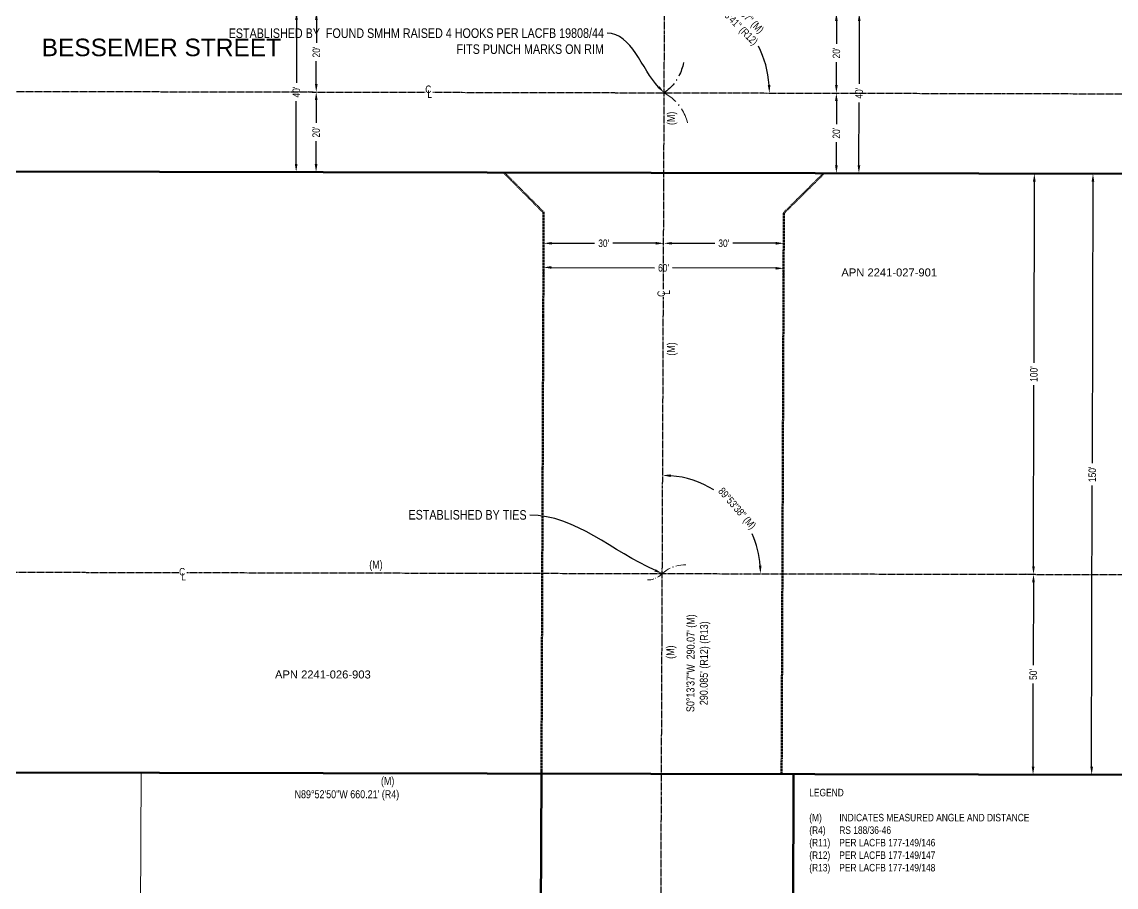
# Model space of a CAD drawing. Header units: feet. Extents: x 6396409 to 6445695, y 1882632 to 1891679.
# Drawn here: x 6425134.2 to 6425407.6, y 1888336.3 to 1888552.4 of the extents above; entities that cross this region are included whole.
import ezdxf
from ezdxf import colors
from ezdxf.entities.mleader import LeaderData, LeaderLine
from ezdxf.math import Vec2, Vec3

# ---------------------------------------------------------------- set-up
doc = ezdxf.new("R2010")
doc.units = ezdxf.units.FT
doc.header["$MEASUREMENT"] = 0
doc.linetypes.add('CENTER2', pattern=[1.125, 0.75, -0.125, 0.125, -0.125])
doc.linetypes.add('DASHED2', pattern=[0.375, 0.25, -0.125])
for name, color, linetype, lineweight in [('R-ANNO-LABL', 2, 'Continuous', 30), ('R-PROP-PRCL', 4, 'Continuous', 18), ('R-Row-Authority', 30, 'Continuous', 140), ('R-Row-Ease', 5, 'DASHED2', 50), ('R-Row-Ldr', 3, 'Continuous', 5), ('R-Row-Misc-Txto', 171, 'Continuous', 5), ('R-Row-Scl', 1, 'CENTER2', 25), ('R-Row-Sname', 8, 'Continuous', 0), ('R-Row-Srow', 6, 'Continuous', 50), ('VF-TOPO-TEXT-', 1, 'Continuous', 25)]:
    doc.layers.add(name, color=color, linetype=linetype, lineweight=lineweight)
doc.styles.add('G1_1 8_0', font='arial.ttf')
doc.styles.add('G4_7 32', font='arial.ttf', dxfattribs={"height": 0.219})
doc.styles.add('NCS1', font='arial.ttf', dxfattribs={"width": 0.8, "height": 0.09375})
doc.styles.add('NCS1-Anno', font='arial.ttf', dxfattribs={"width": 0.8, "height": 0.09375})
doc.dimstyles.new('Annotative (NCS1)', dxfattribs={"dimscale": 100, "dimtxt": 0.09375, "dimasz": 0.1, "dimexe": 0.1, "dimexo": 0.04, "dimgap": 0.05, "dimtad": 0, "dimdec": 0, "dimzin": 0, "dimdsep": 46, "dimtxsty": 'NCS1-Anno', "dimcen": 0.05, "dimaunit": 1, "dimadec": 3, "dimazin": 0, "dimtfac": 1, "dimtdec": 0, "dimtofl": 0, "dimtmove": 0, "dimatfit": 3, "dimfxl": 0.1, "dimtolj": 1, "dimtzin": 0, "dimarcsym": 0})

# ---------------------------------------------------------------- blocks, each defined once
blk = doc.blocks.new('*D8')
at = {"layer": 'Defpoints', "color": 0}
for p in [(6425254.6, 1888514.75), (6425022.86, 1888365.17), (6425254.28, 1888364.68)]:
    blk.add_point(p, dxfattribs=at)
at = {"layer": 'R-Row-Ldr', "color": 0, "lineweight": -2}
for p, q in [((6425023.15, 1888505.24), (6425023.04, 1888453.16)), ((6425022.88, 1888375.17), (6425022.99, 1888425.31))]:
    blk.add_line(p, q, dxfattribs=at)
at = {"layer": 'R-Row-Ldr', "color": 0}
for points in [[(6425021.49, 1888505.24), (6425024.82, 1888505.23), (6425023.18, 1888515.24)], [(6425021.21, 1888375.18), (6425024.55, 1888375.17), (6425022.86, 1888365.17)]]:
    blk.add_solid(points, dxfattribs=at)
at = {"layer": 'R-Row-Ldr', "color": 0, "insert": (6425023.02, 1888439.24), "char_height": 9.375, "attachment_point": 5, "rotation": 89.8792, "style": 'NCS1-Anno'}
blk.add_mtext("\\A1;150'", dxfattribs=at)
blk = doc.blocks.new('_CrowsFoot-Start')
blk.add_circle((3.28, 2.59), 0.0638)
for centre, radius, start, end in [((8.35, -7.76), 11.54, 94.2373, 111.1072), ((8.43, -7.26), 11.12, 122.8036, 139.2683)]:
    blk.add_arc(centre, radius, start, end)
blk = doc.blocks.new('*D199')
at = {"layer": 'Defpoints', "color": 0, "transparency": 16777216}
for p in [(6425263.99, 1888364.75), (6425293.99, 1888364.63), (6425293.99, 1888331.83)]:
    blk.add_point(p, dxfattribs=at)
at = {"layer": 'R-Row-Ldr', "color": 0, "lineweight": -2, "transparency": 16777216}
for p, q in [((6425265.99, 1888331.83), (6425276.71, 1888331.83)), ((6425291.99, 1888331.83), (6425281.26, 1888331.83))]:
    blk.add_line(p, q, dxfattribs=at)
at = {"layer": 'R-Row-Ldr', "color": 0, "transparency": 16777216}
for points in [[(6425265.99, 1888332.17), (6425265.99, 1888331.5), (6425263.99, 1888331.83)], [(6425291.99, 1888332.17), (6425291.99, 1888331.5), (6425293.99, 1888331.83)]]:
    blk.add_solid(points, dxfattribs=at)
at = {"layer": 'R-Row-Ldr', "color": 0, "transparency": 16777216, "insert": (6425278.99, 1888331.83), "char_height": 1.875, "attachment_point": 5, "style": 'NCS1-Anno'}
blk.add_mtext("\\A1;30'", dxfattribs=at)
blk = doc.blocks.new('Centerline')
at = {"insert": (-0.032, 0.064), "char_height": 0.0938, "attachment_point": 1, "style": 'NCS1-Anno', "bg_fill": 3, "box_fill_scale": 1, "bg_fill_color": 256, "bg_fill_transparency": 0}
blk.add_mtext_dynamic_manual_height_columns('C', width=0.09375, gutter_width=0.469, heights=[0.132], dxfattribs=at)
at = {"insert": (-0.005, 0.002), "char_height": 0.0938, "attachment_point": 1, "style": 'NCS1-Anno'}
blk.add_mtext_dynamic_manual_height_columns('L', width=0.09375, gutter_width=0.469, heights=[0], dxfattribs=at)
blk = doc.blocks.new('*D208')
at = {"layer": 'Defpoints', "color": 0, "transparency": 16777216}
for p in [(6424635.45, 1888801.7), (6424634.43, 1888536.11), (6425955.06, 1888533.21), (6424641.53, 1888523.72), (6424633.32, 1888245.93)]:
    blk.add_point(p, dxfattribs=at)
at = {"layer": 'R-ANNO-LABL', "color": 0, "lineweight": -2, "transparency": 16777216}
for start, end in [(347.8604, 351.8424), (277.8124, 282.2699)]:
    blk.add_arc((6424634.43, 1888536.11), 14.28, start, end, dxfattribs=at)
at = {"layer": 'R-ANNO-LABL', "color": 0, "transparency": 16777216}
for points in [[(6424648.24, 1888534.11), (6424648.9, 1888534.06), (6424648.71, 1888536.08)], [(6424636.4, 1888521.63), (6424636.35, 1888522.3), (6424634.38, 1888521.83)]]:
    blk.add_solid(points, dxfattribs=at)
at = {"layer": 'R-ANNO-LABL', "color": 0, "transparency": 16777216, "insert": (6424644.54, 1888526.03), "char_height": 1.875, "width": 20.8736, "attachment_point": 5, "rotation": 45.0651, "style": 'NCS1-Anno'}
blk.add_mtext('\\A1;90°5\'36" (M)\\P90%%D01\'43" (R8)', dxfattribs=at)
blk = doc.blocks.new('*D209')
at = {"layer": 'Defpoints', "color": 0, "transparency": 16777216}
for p in [(6425297.13, 1889159.21), (6425306.52, 1888435.8), (6424633.97, 1888415.99), (6425954.58, 1888413.21), (6425293.51, 1888244.59)]:
    blk.add_point(p, dxfattribs=at)
at = {"layer": 'R-ANNO-LABL', "color": 0, "lineweight": -2, "transparency": 16777216}
for start, end in [(58.2991, 85.1006), (4.5517, 23.8282)]:
    blk.add_arc((6425294.18, 1888414.6), 24.53, start, end, dxfattribs=at)
at = {"layer": 'R-ANNO-LABL', "color": 0, "transparency": 16777216}
for points in [[(6425296.26, 1888438.71), (6425296.29, 1888439.37), (6425294.28, 1888439.13)], [(6425318.97, 1888416.56), (6425318.3, 1888416.53), (6425318.71, 1888414.55)]]:
    blk.add_solid(points, dxfattribs=at)
at = {"layer": 'R-ANNO-LABL', "color": 0, "transparency": 16777216, "insert": (6425312.68, 1888430.71), "char_height": 1.875, "width": 19.2381, "attachment_point": 5, "rotation": 311.0636, "style": 'NCS1-Anno'}
blk.add_mtext('\\A1;89°53\'38" (M)', dxfattribs=at)
blk = doc.blocks.new('*D210')
at = {"layer": 'Defpoints', "color": 0, "transparency": 16777216}
for p in [(6424635.45, 1888801.7), (6424650.13, 1888425.26), (6424633.97, 1888415.99), (6425954.58, 1888413.21), (6424633.32, 1888245.93)]:
    blk.add_point(p, dxfattribs=at)
at = {"layer": 'R-ANNO-LABL', "color": 0, "lineweight": -2, "transparency": 16777216}
for start, end in [(65.8673, 83.6251), (6.0348, 23.7926)]:
    blk.add_arc((6424633.97, 1888415.99), 18.62, start, end, dxfattribs=at)
at = {"layer": 'R-ANNO-LABL', "color": 0, "transparency": 16777216}
for points in [[(6424636.02, 1888434.17), (6424636.06, 1888434.83), (6424634.04, 1888434.62)], [(6424652.83, 1888417.97), (6424652.16, 1888417.93), (6424652.6, 1888415.95)]]:
    blk.add_solid(points, dxfattribs=at)
at = {"layer": 'R-ANNO-LABL', "color": 0, "transparency": 16777216, "insert": (6424647.18, 1888429.12), "char_height": 1.875, "width": 14.1767, "attachment_point": 5, "rotation": 314.8299, "style": 'NCS1-Anno'}
blk.add_mtext('\\A1;89°54\'5" (M)', dxfattribs=at)
blk = doc.blocks.new('*D211')
at = {"layer": 'Defpoints', "color": 0, "transparency": 16777216}
for p in [(6425297.13, 1889159.21), (6425307.88, 1888557.38), (6424634.43, 1888536.11), (6425955.06, 1888533.21), (6425293.51, 1888244.59)]:
    blk.add_point(p, dxfattribs=at)
at = {"layer": 'R-ANNO-LABL', "color": 0, "lineweight": -2, "transparency": 16777216}
for start, end in [(63.2725, 85.4124), (4.2348, 26.3747)]:
    blk.add_arc((6425294.66, 1888534.66), 26.28, start, end, dxfattribs=at)
at = {"layer": 'R-ANNO-LABL', "color": 0, "transparency": 16777216}
for points in [[(6425296.75, 1888560.53), (6425296.77, 1888561.19), (6425294.76, 1888560.95)], [(6425321.2, 1888536.61), (6425320.54, 1888536.59), (6425320.94, 1888534.6)]]:
    blk.add_solid(points, dxfattribs=at)
at = {"layer": 'R-ANNO-LABL', "color": 0, "transparency": 16777216, "insert": (6425313.3, 1888553.19), "char_height": 1.875, "width": 21.3299, "attachment_point": 5, "rotation": 314.8236, "style": 'NCS1-Anno'}
blk.add_mtext('\\A1;89°53\'57" (M)\\P89%%D53\'41" (R12)', dxfattribs=at)
blk = doc.blocks.new('_CrowsFoot-End')
at = {"extrusion": (0, 0, -1)}
blk.add_circle((3.28, 2.59), 0.0638, dxfattribs=at)
for centre, radius, start, end in [((8.35, -7.76), 11.54, 94.2373, 111.1072), ((8.43, -7.26), 11.12, 122.8036, 139.2683)]:
    blk.add_arc(centre, radius, start, end, dxfattribs=at)
blk = doc.blocks.new('*D212')
at = {"layer": 'Defpoints', "color": 0, "transparency": 16777216}
for p in [(6425954.99, 1888533.21), (6425986.36, 1887990.46), (6424632.22, 1887976.17), (6425952.84, 1887971.16), (6427273.27, 1887966.38)]:
    blk.add_point(p, dxfattribs=at)
at = {"layer": 'R-ANNO-LABL', "color": 0, "lineweight": -2, "transparency": 16777216}
for start, end in [(57.2221, 86.8133), (2.7552, 32.3463)]:
    blk.add_arc((6425952.84, 1887971.28), 38.62, start, end, dxfattribs=at)
at = {"layer": 'R-ANNO-LABL', "color": 0, "transparency": 16777216}
for points in [[(6425954.98, 1888009.5), (6425955, 1888010.17), (6425952.99, 1888009.89)], [(6425991.75, 1887973.14), (6425991.08, 1887973.12), (6425991.46, 1887971.13)]]:
    blk.add_solid(points, dxfattribs=at)
at = {"layer": 'R-ANNO-LABL', "color": 0, "transparency": 16777216, "insert": (6425980.25, 1887998.48), "char_height": 1.875, "width": 22.1496, "attachment_point": 5, "rotation": 314.7842, "style": 'NCS1-Anno'}
blk.add_mtext('\\A1;89°59\'35" (M) \\P89%%D58\'58" (R17)', dxfattribs=at)
blk = doc.blocks.new('*D213')
at = {"layer": 'Defpoints', "color": 0, "transparency": 16777216}
for p in [(6425954.99, 1888533.21), (6424633.32, 1888245.96), (6428594.95, 1888237.72), (6425921.82, 1888224.82), (6425952.84, 1887971.28)]:
    blk.add_point(p, dxfattribs=at)
at = {"layer": 'R-ANNO-LABL', "color": 0, "lineweight": -2, "transparency": 16777216}
for start, end in [(182.9814, 211.8258), (237.8359, 266.6802)]:
    blk.add_arc((6425953.88, 1888243.22), 36.96, start, end, dxfattribs=at)
at = {"layer": 'R-ANNO-LABL', "color": 0, "transparency": 16777216}
for points in [[(6425916.64, 1888241.29), (6425917.3, 1888241.3), (6425916.92, 1888243.29)], [(6425951.75, 1888206.65), (6425951.73, 1888205.98), (6425953.74, 1888206.26)]]:
    blk.add_solid(points, dxfattribs=at)
at = {"layer": 'R-ANNO-LABL', "color": 0, "transparency": 16777216, "insert": (6425927.67, 1888217.16), "char_height": 1.875, "width": 27.8597, "attachment_point": 5, "rotation": 314.8308, "style": 'NCS1-Anno'}
blk.add_mtext('\\A1;89°54\'0" (M) \\P89%%D53\'50" (R16)', dxfattribs=at)
blk = doc.blocks.new('*D214')
at = {"layer": 'Defpoints', "color": 0, "transparency": 16777216}
for p in [(6423314.93, 1888806.85), (6427276.4, 1888791.6), (6425982.17, 1888781.44), (6425955.88, 1888766.39), (6425952.84, 1887971.16)]:
    blk.add_point(p, dxfattribs=at)
at = {"layer": 'R-ANNO-LABL', "color": 0, "lineweight": -2, "transparency": 16777216}
for start, end in [(330.7183, 355.9952), (273.565, 298.842)]:
    blk.add_arc((6425956, 1888796.68), 30.29, start, end, dxfattribs=at)
at = {"layer": 'R-ANNO-LABL', "color": 0, "transparency": 16777216}
for points in [[(6425985.88, 1888794.58), (6425986.54, 1888794.55), (6425986.28, 1888796.56)], [(6425957.89, 1888766.12), (6425957.87, 1888766.79), (6425955.88, 1888766.39)]]:
    blk.add_solid(points, dxfattribs=at)
at = {"layer": 'R-ANNO-LABL', "color": 0, "transparency": 16777216, "insert": (6425977.33, 1888775.18), "char_height": 1.875, "width": 19.1656, "attachment_point": 5, "rotation": 44.7801, "style": 'NCS1-Anno'}
blk.add_mtext('\\A1;89°59\'55" (M)\\P90%%D00\'10" (R14)', dxfattribs=at)
blk = doc.blocks.new('*D216')
at = {"layer": 'Defpoints', "color": 0, "transparency": 16777216}
for p in [(6427276.4, 1888791.6), (6427265.72, 1888255.39), (6424633.32, 1888245.96), (6427256.27, 1888240.51), (6427274.27, 1888240.39)]:
    blk.add_point(p, dxfattribs=at)
at = {"layer": 'R-ANNO-LABL', "color": 0, "lineweight": -2, "transparency": 16777216}
blk.add_line((6427257.07, 1888240.51), (6427259.07, 1888240.5), dxfattribs=at)
for start, end in [(96.446, 105.9058), (163.7534, 173.2132)]:
    blk.add_arc((6427274.27, 1888240.47), 17.2, start, end, dxfattribs=at)
at = {"layer": 'R-ANNO-LABL', "color": 0, "transparency": 16777216}
for points in [[(6427272.32, 1888257.89), (6427272.36, 1888257.22), (6427274.34, 1888257.67)], [(6427257.53, 1888242.48), (6427256.86, 1888242.52), (6427257.07, 1888240.51)]]:
    blk.add_solid(points, dxfattribs=at)
at = {"layer": 'R-ANNO-LABL', "color": 0, "transparency": 16777216, "insert": (6427262.15, 1888252.67), "char_height": 1.875, "width": 14.6003, "attachment_point": 5, "rotation": 44.8296, "style": 'NCS1-Anno'}
blk.add_mtext('\\A1;90°6\'9" (M)\\P90%%D06\'19" (R21)', dxfattribs=at)
blk = doc.blocks.new('*D217')
at = {"layer": 'Defpoints', "color": 0, "transparency": 16777216}
for p in [(6425294.54, 1888504.73), (6425324.54, 1888504.62), (6425294.54, 1888497.07)]:
    blk.add_point(p, dxfattribs=at)
at = {"layer": 'R-Row-Ldr', "color": 0, "lineweight": -2, "transparency": 16777216}
for p, q in [((6425296.54, 1888497.07), (6425307.27, 1888497.07)), ((6425322.54, 1888497.07), (6425311.81, 1888497.07))]:
    blk.add_line(p, q, dxfattribs=at)
at = {"layer": 'R-Row-Ldr', "color": 0, "transparency": 16777216}
for points in [[(6425296.54, 1888497.4), (6425296.54, 1888496.74), (6425294.54, 1888497.07)], [(6425322.54, 1888497.4), (6425322.54, 1888496.74), (6425324.54, 1888497.07)]]:
    blk.add_solid(points, dxfattribs=at)
at = {"layer": 'R-Row-Ldr', "color": 0, "transparency": 16777216, "insert": (6425309.54, 1888497.07), "char_height": 1.875, "attachment_point": 5, "style": 'NCS1-Anno'}
blk.add_mtext("\\A1;30'", dxfattribs=at)
blk = doc.blocks.new('*D221')
at = {"layer": 'Defpoints', "color": 0, "transparency": 16777216}
for p in [(6425264.54, 1888504.75), (6425294.54, 1888504.63), (6425294.54, 1888497.07)]:
    blk.add_point(p, dxfattribs=at)
at = {"layer": 'R-Row-Ldr', "color": 0, "lineweight": -2, "transparency": 16777216}
for p, q in [((6425266.54, 1888497.07), (6425277.27, 1888497.07)), ((6425292.54, 1888497.07), (6425281.81, 1888497.07))]:
    blk.add_line(p, q, dxfattribs=at)
at = {"layer": 'R-Row-Ldr', "color": 0, "transparency": 16777216}
for points in [[(6425266.54, 1888497.4), (6425266.54, 1888496.74), (6425264.54, 1888497.07)], [(6425292.54, 1888497.4), (6425292.54, 1888496.74), (6425294.54, 1888497.07)]]:
    blk.add_solid(points, dxfattribs=at)
at = {"layer": 'R-Row-Ldr', "color": 0, "transparency": 16777216, "insert": (6425279.54, 1888497.07), "char_height": 1.875, "attachment_point": 5, "style": 'NCS1-Anno'}
blk.add_mtext("\\A1;30'", dxfattribs=at)
blk = doc.blocks.new('*D223')
at = {"layer": 'Defpoints', "color": 0, "transparency": 16777216}
for p in [(6425324.74, 1888554.6), (6425324.69, 1888534.6), (6425337.68, 1888534.6)]:
    blk.add_point(p, dxfattribs=at)
at = {"layer": 'R-Row-Ldr', "color": 0, "lineweight": -2, "transparency": 16777216}
for p, q in [((6425337.68, 1888552.6), (6425337.68, 1888546.88)), ((6425337.68, 1888536.6), (6425337.68, 1888542.31))]:
    blk.add_line(p, q, dxfattribs=at)
at = {"layer": 'R-Row-Ldr', "color": 0, "transparency": 16777216}
for points in [[(6425337.35, 1888552.6), (6425338.01, 1888552.6), (6425337.68, 1888554.6)], [(6425337.35, 1888536.6), (6425338.01, 1888536.6), (6425337.68, 1888534.6)]]:
    blk.add_solid(points, dxfattribs=at)
at = {"layer": 'R-Row-Ldr', "color": 0, "transparency": 16777216, "insert": (6425337.68, 1888544.6), "char_height": 1.875, "attachment_point": 5, "rotation": 90, "style": 'NCS1-Anno'}
blk.add_mtext("\\A1;20'", dxfattribs=at)
blk = doc.blocks.new('*D224')
at = {"layer": 'Defpoints', "color": 0, "transparency": 16777216}
for p in [(6425334.6, 1888534.57), (6425337.67, 1888534.57), (6425334.56, 1888514.57)]:
    blk.add_point(p, dxfattribs=at)
at = {"layer": 'R-Row-Ldr', "color": 0, "lineweight": -2, "transparency": 16777216}
for p, q in [((6425337.67, 1888532.57), (6425337.67, 1888526.86)), ((6425337.67, 1888516.57), (6425337.67, 1888522.29))]:
    blk.add_line(p, q, dxfattribs=at)
at = {"layer": 'R-Row-Ldr', "color": 0, "transparency": 16777216}
for points in [[(6425337.34, 1888532.57), (6425338.01, 1888532.57), (6425337.67, 1888534.57)], [(6425337.34, 1888516.57), (6425338.01, 1888516.57), (6425337.67, 1888514.57)]]:
    blk.add_solid(points, dxfattribs=at)
at = {"layer": 'R-Row-Ldr', "color": 0, "transparency": 16777216, "insert": (6425337.67, 1888524.57), "char_height": 1.875, "attachment_point": 5, "rotation": 90, "style": 'NCS1-Anno'}
blk.add_mtext("\\A1;20'", dxfattribs=at)
blk = doc.blocks.new('*D236')
at = {"layer": 'Defpoints', "color": 0, "transparency": 16777216}
for p in [(6425207.5, 1888534.85), (6425207.72, 1888534.85), (6425207.45, 1888514.85)]:
    blk.add_point(p, dxfattribs=at)
at = {"layer": 'R-Row-Ldr', "color": 0, "lineweight": -2, "transparency": 16777216}
for p, q in [((6425208.3, 1888534.85), (6425209.72, 1888534.85)), ((6425207.72, 1888532.85), (6425207.7, 1888527.14)), ((6425207.68, 1888516.85), (6425207.69, 1888522.57)), ((6425208.25, 1888514.85), (6425209.68, 1888514.85))]:
    blk.add_line(p, q, dxfattribs=at)
at = {"layer": 'R-Row-Ldr', "color": 0, "transparency": 16777216}
for points in [[(6425207.38, 1888532.85), (6425208.05, 1888532.85), (6425207.72, 1888534.85)], [(6425207.35, 1888516.85), (6425208.02, 1888516.85), (6425207.68, 1888514.85)]]:
    blk.add_solid(points, dxfattribs=at)
at = {"layer": 'R-Row-Ldr', "color": 0, "transparency": 16777216, "insert": (6425207.7, 1888524.85), "char_height": 1.875, "attachment_point": 5, "rotation": 89.8741, "style": 'NCS1-Anno'}
blk.add_mtext("\\A1;20'", dxfattribs=at)
blk = doc.blocks.new('*D237')
at = {"layer": 'Defpoints', "color": 0, "transparency": 16777216}
for p in [(6425207.77, 1888554.85), (6425207.77, 1888554.85), (6425207.72, 1888534.85)]:
    blk.add_point(p, dxfattribs=at)
at = {"layer": 'R-Row-Ldr', "color": 0, "lineweight": -2, "transparency": 16777216}
for p, q in [((6425206.97, 1888554.85), (6425205.77, 1888554.86)), ((6425207.76, 1888552.85), (6425207.75, 1888547.14)), ((6425207.73, 1888536.85), (6425207.74, 1888542.57)), ((6425206.92, 1888534.85), (6425205.72, 1888534.86))]:
    blk.add_line(p, q, dxfattribs=at)
at = {"layer": 'R-Row-Ldr', "color": 0, "transparency": 16777216}
for points in [[(6425207.43, 1888552.85), (6425208.09, 1888552.85), (6425207.77, 1888554.85)], [(6425207.39, 1888536.85), (6425208.06, 1888536.85), (6425207.72, 1888534.85)]]:
    blk.add_solid(points, dxfattribs=at)
at = {"layer": 'R-Row-Ldr', "color": 0, "transparency": 16777216, "insert": (6425207.74, 1888544.85), "char_height": 1.875, "attachment_point": 5, "rotation": 89.8741, "style": 'NCS1-Anno'}
blk.add_mtext("\\A1;20'", dxfattribs=at)
blk = doc.blocks.new('*D268')
at = {"layer": 'Defpoints', "color": 0, "transparency": 16777216}
for p in [(6425202.79, 1888554.86), (6425203, 1888554.86), (6425202.91, 1888514.86)]:
    blk.add_point(p, dxfattribs=at)
at = {"layer": 'R-Row-Ldr', "color": 0, "lineweight": -2, "transparency": 16777216}
for p, q in [((6425202.2, 1888554.86), (6425200.79, 1888554.87)), ((6425202.78, 1888552.86), (6425202.75, 1888537.17)), ((6425202.7, 1888516.86), (6425202.74, 1888532.56)), ((6425202.11, 1888514.86), (6425200.7, 1888514.87))]:
    blk.add_line(p, q, dxfattribs=at)
at = {"layer": 'R-Row-Ldr', "color": 0, "transparency": 16777216}
for points in [[(6425202.45, 1888552.86), (6425203.12, 1888552.86), (6425202.79, 1888554.86)], [(6425202.37, 1888516.86), (6425203.04, 1888516.86), (6425202.7, 1888514.86)]]:
    blk.add_solid(points, dxfattribs=at)
at = {"layer": 'R-Row-Ldr', "color": 0, "transparency": 16777216, "insert": (6425202.74, 1888534.86), "char_height": 1.875, "attachment_point": 5, "rotation": 89.8741, "style": 'NCS1-Anno'}
blk.add_mtext("\\A1;40'", dxfattribs=at)
blk = doc.blocks.new('*D269')
at = {"layer": 'Defpoints', "color": 0, "transparency": 16777216}
for p in [(6425343.28, 1888554.55), (6425343.39, 1888554.55), (6425343.19, 1888514.55)]:
    blk.add_point(p, dxfattribs=at)
at = {"layer": 'R-Row-Ldr', "color": 0, "lineweight": -2, "transparency": 16777216}
for p, q in [((6425344.08, 1888554.55), (6425345.39, 1888554.55)), ((6425343.39, 1888552.55), (6425343.35, 1888536.86)), ((6425343.31, 1888516.55), (6425343.34, 1888532.25)), ((6425343.99, 1888514.55), (6425345.3, 1888514.55))]:
    blk.add_line(p, q, dxfattribs=at)
at = {"layer": 'R-Row-Ldr', "color": 0, "transparency": 16777216}
for points in [[(6425343.05, 1888552.56), (6425343.72, 1888552.55), (6425343.39, 1888554.55)], [(6425342.97, 1888516.56), (6425343.64, 1888516.55), (6425343.3, 1888514.55)]]:
    blk.add_solid(points, dxfattribs=at)
at = {"layer": 'R-Row-Ldr', "color": 0, "transparency": 16777216, "insert": (6425343.35, 1888534.55), "char_height": 1.875, "attachment_point": 5, "rotation": 89.8741, "style": 'NCS1-Anno'}
blk.add_mtext("\\A1;40'", dxfattribs=at)
blk = doc.blocks.new('*D270')
at = {"layer": 'Defpoints', "color": 0, "transparency": 16777216}
for p in [(6425264.49, 1888491.21), (6425324.49, 1888490.97), (6425324.49, 1888490.82)]:
    blk.add_point(p, dxfattribs=at)
at = {"layer": 'R-Row-Ldr', "color": 0, "lineweight": -2, "transparency": 16777216}
for p, q in [((6425264.48, 1888490.41), (6425264.48, 1888489.05)), ((6425266.49, 1888491.04), (6425292.21, 1888490.94)), ((6425322.49, 1888490.82), (6425296.76, 1888490.93)), ((6425324.48, 1888490.17), (6425324.48, 1888488.82))]:
    blk.add_line(p, q, dxfattribs=at)
at = {"layer": 'R-Row-Ldr', "color": 0, "transparency": 16777216}
for points in [[(6425266.49, 1888491.38), (6425266.48, 1888490.71), (6425264.49, 1888491.05)], [(6425322.49, 1888491.16), (6425322.48, 1888490.49), (6425324.49, 1888490.82)]]:
    blk.add_solid(points, dxfattribs=at)
at = {"layer": 'R-Row-Ldr', "color": 0, "transparency": 16777216, "insert": (6425294.49, 1888490.93), "char_height": 1.875, "attachment_point": 5, "rotation": 359.7731, "style": 'NCS1-Anno'}
blk.add_mtext("\\A1;60'", dxfattribs=at)
blk = doc.blocks.new('*D272')
at = {"layer": 'Defpoints', "color": 0, "transparency": 16777216}
for p in [(6425388.44, 1888514.46), (6425386.92, 1888414.4), (6425388.23, 1888414.4)]:
    blk.add_point(p, dxfattribs=at)
at = {"layer": 'R-Row-Ldr', "color": 0, "lineweight": -2, "transparency": 16777216}
for p, q in [((6425387.64, 1888514.46), (6425385.13, 1888514.46)), ((6425387.12, 1888512.46), (6425387.03, 1888467.22)), ((6425386.92, 1888416.4), (6425387.02, 1888461.65)), ((6425387.43, 1888414.4), (6425384.92, 1888414.41))]:
    blk.add_line(p, q, dxfattribs=at)
at = {"layer": 'R-Row-Ldr', "color": 0, "transparency": 16777216}
for points in [[(6425386.79, 1888512.46), (6425387.46, 1888512.46), (6425387.13, 1888514.46)], [(6425386.59, 1888416.41), (6425387.26, 1888416.4), (6425386.92, 1888414.4)]]:
    blk.add_solid(points, dxfattribs=at)
at = {"layer": 'R-Row-Ldr', "color": 0, "transparency": 16777216, "insert": (6425387.02, 1888464.43), "char_height": 1.875, "attachment_point": 5, "rotation": 89.8792, "style": 'NCS1-Anno'}
blk.add_mtext("\\A1;100'", dxfattribs=at)
blk = doc.blocks.new('*D273')
at = {"layer": 'Defpoints', "color": 0, "transparency": 16777216}
for p in [(6425386.92, 1888414.4), (6425386.81, 1888364.4), (6425386.81, 1888364.4)]:
    blk.add_point(p, dxfattribs=at)
at = {"layer": 'R-Row-Ldr', "color": 0, "lineweight": -2, "transparency": 16777216}
for p, q in [((6425387.72, 1888414.4), (6425388.92, 1888414.4)), ((6425386.91, 1888412.4), (6425386.87, 1888391.68)), ((6425386.82, 1888366.4), (6425386.86, 1888387.13)), ((6425387.61, 1888364.4), (6425388.81, 1888364.4))]:
    blk.add_line(p, q, dxfattribs=at)
at = {"layer": 'R-Row-Ldr', "color": 0, "transparency": 16777216}
for points in [[(6425386.58, 1888412.41), (6425387.25, 1888412.4), (6425386.92, 1888414.4)], [(6425386.48, 1888366.41), (6425387.15, 1888366.4), (6425386.81, 1888364.4)]]:
    blk.add_solid(points, dxfattribs=at)
at = {"layer": 'R-Row-Ldr', "color": 0, "transparency": 16777216, "insert": (6425386.87, 1888389.4), "char_height": 1.875, "attachment_point": 5, "rotation": 89.8792, "style": 'NCS1-Anno'}
blk.add_mtext("\\A1;50'", dxfattribs=at)
blk = doc.blocks.new('*D274')
at = {"layer": 'Defpoints', "color": 0, "transparency": 16777216}
for p in [(6425401.78, 1888514.43), (6425403.76, 1888514.42), (6425403.43, 1888364.37)]:
    blk.add_point(p, dxfattribs=at)
at = {"layer": 'R-Row-Ldr', "color": 0, "lineweight": -2, "transparency": 16777216}
for p, q in [((6425402.96, 1888514.42), (6425399.78, 1888514.43)), ((6425401.78, 1888512.43), (6425401.62, 1888442.18)), ((6425401.45, 1888366.37), (6425401.61, 1888436.62)), ((6425402.63, 1888364.37), (6425399.45, 1888364.38))]:
    blk.add_line(p, q, dxfattribs=at)
at = {"layer": 'R-Row-Ldr', "color": 0, "transparency": 16777216}
for points in [[(6425401.44, 1888512.43), (6425402.11, 1888512.43), (6425401.78, 1888514.43)], [(6425401.12, 1888366.37), (6425401.79, 1888366.37), (6425401.45, 1888364.37)]]:
    blk.add_solid(points, dxfattribs=at)
at = {"layer": 'R-Row-Ldr', "color": 0, "transparency": 16777216, "insert": (6425401.61, 1888439.4), "char_height": 1.875, "attachment_point": 5, "rotation": 89.8741, "style": 'NCS1-Anno'}
blk.add_mtext("\\A1;150'", dxfattribs=at)

msp = doc.modelspace()

# ---------------------------------------------------------------- linework, layer by layer
at = {"layer": 'R-PROP-PRCL'}
msp.add_line((6425163.95, 1888364.96), (6425163.56, 1888264.86), dxfattribs=at)
at = {"layer": 'R-Row-Authority'}
for p, q in [((6424664.36, 1888516.05), (6425789.75, 1888513.57)), ((6424663.78, 1888365.93), (6425889.39, 1888363.34))]:
    msp.add_line(p, q, dxfattribs=at)
at = {"layer": 'R-Row-Ease'}
for p, q in [((6425254.6, 1888514.75), (6425264.54, 1888504.75)), ((6425324.54, 1888504.62), (6425334.56, 1888514.57)), ((6425263.99, 1888364.75), (6425264.54, 1888504.75)), ((6425323.99, 1888364.58), (6425324.54, 1888504.62))]:
    msp.add_line(p, q, dxfattribs=at)
at = {"layer": 'R-Row-Scl'}
for p, q in [((6425293.51, 1888244.59), (6425297.13, 1889159.21)), ((6424634.43, 1888536.11), (6425955.06, 1888533.21)), ((6424633.97, 1888415.99), (6425954.58, 1888413.21))]:
    msp.add_line(p, q, dxfattribs=at)
at = {"layer": 'R-Row-Srow'}
for p, q in [((6425263.59, 1888264.65), (6425263.99, 1888364.75)), ((6425326.51, 1888244.46), (6425326.99, 1888364.53))]:
    msp.add_line(p, q, dxfattribs=at)

# ---------------------------------------------------------------- block references
at = {"layer": 'R-ANNO-LABL', "color": 2, "linetype": 'Continuous', "lineweight": 30, "extrusion": (1.21807e-16, -1.26776e-17, -1), "xscale": -1.066476287549006, "yscale": 1.066476287549007, "zscale": 1.066476287549006, "rotation": 95.94192317078438}
msp.add_blockref('_CrowsFoot-End', (-6425294.66, 1888534.66), dxfattribs=at)
at = {"layer": 'R-Row-Misc-Txto'}
for p, xscale, yscale, zscale, rotation in [((6425294.66, 1888534.66), 1.137720394361661, 1.137720394361661, 1.137720394361661, 281.3344670950191), ((6425294.18, 1888414.6), 0.7479072599149194, 0.7479072599149194, 0.7479072599149194, 353.3890394038547), ((6425294.18, 1888414.6), 0.4782565249624988, 0.4782565249624988, 0.4782565249624988, 177.0723310726662)]:
    msp.add_blockref('_CrowsFoot-Start', p, dxfattribs=dict(at, xscale=xscale, yscale=yscale, zscale=zscale, rotation=rotation))

# ---------------------------------------------------------------- texts
at = {"layer": 'R-ANNO-LABL', "insert": (6425330.9, 1888360.84), "char_height": 1.875, "width": 57.393, "attachment_point": 1, "style": 'NCS1-Anno'}
msp.add_mtext('LEGEND\\P\\P(M) ^IINDICATES MEASURED ANGLE AND DISTANCE\\P(R4)^IRS 188/36-46\\P(R11) ^IPER LACFB 177-149/146\\P(R12) ^IPER LACFB 177-149/147\\P(R13) ^IPER LACFB 177-149/148', dxfattribs=at)
at = {"layer": 'R-Row-Misc-Txto', "style": 'NCS1', "width": 0.8}
for p in [(6425297.35, 1888526.59), (6425297.38, 1888469), (6425297.15, 1888393.29)]:
    msp.add_text('(M)', height=2, rotation=89.7712, dxfattribs=at).set_placement(p)
at = {"layer": 'R-Row-Misc-Txto', "style": 'G1_1 8_0'}
for s, p in [('APN 2241-027-901', (6425338.92, 1888488.8)), ('APN 2241-026-903', (6425197.42, 1888388.4))]:
    msp.add_text(s, height=2, dxfattribs=at).set_placement(p)
at = {"layer": 'R-Row-Misc-Txto', "char_height": 2, "width": 28.3268, "attachment_point": 1, "style": 'NCS1-Anno'}
for s, insert in [('^I^I           (M)', (6425198.13, 1888417.85)), ('^I^I         (M)\\PN89°52\'50"W 660.21\' (R4) ', (6425202.3, 1888363.82))]:
    msp.add_mtext(s, dxfattribs=dict(at, insert=insert))
at = {"layer": 'R-Row-Misc-Txto', "color": 171, "linetype": 'Continuous', "lineweight": 5, "insert": (6425306.18, 1888392.19), "char_height": 2, "attachment_point": 8, "rotation": 89.7693, "style": 'NCS1'}
msp.add_mtext('S0°13\'37"W  290.07\' (M) \\P290.085\' (R12) (R13)', dxfattribs=at)
at = {"layer": 'R-Row-Sname', "insert": (6425139.11, 1888548.18), "char_height": 4.38, "width": 67.9573, "attachment_point": 1, "style": 'G4_7 32'}
msp.add_mtext('BESSEMER STREET', dxfattribs=at)

# ---------------------------------------------------------------- dimensions: what is measured, and where the dimension line sits
at = {"layer": 'R-ANNO-LABL'}
for base, line1, line2, text, override, picture, middle in [((6425306.52, 1888435.8), ((6424633.97, 1888415.99), (6425954.58, 1888413.21)), ((6425293.51, 1888244.59), (6425297.13, 1889159.21)), '<> (M)', {"dimscale": 0, "dimpost": ''}, '*D209', (6425312.68, 1888430.71)), ((6424641.5317, 1888523.7234), ((6424634.4328, 1888536.1129), (6425955.0574, 1888533.2099)), ((6424635.4494, 1888801.6976), (6424633.3221, 1888245.9276)), '<> (M)\\P90%%D01\'43" (R8)', {"dimscale": 0}, '*D208', (6424644.5412, 1888526.0275))]:
    dim = msp.add_angular_dim_2l(base=base, line1=line1, line2=line2, text=text, dimstyle='Annotative (NCS1)', override=override, dxfattribs=at)
    dim.commit()
    dim.dimension.update_dxf_attribs({"geometry": picture, "text_midpoint": middle, "dimtype": 162})
for base, line1, line2, text, override, picture, middle in [((6425307.88, 1888557.38), ((6424634.43, 1888536.11), (6425955.06, 1888533.21)), ((6425293.51, 1888244.59), (6425297.13, 1889159.21)), '<> (M)\\P89%%D53\'41" (R12)', {"dimscale": 0, "dimpost": ''}, '*D211', (6425313.3, 1888553.19)), ((6425982.1689, 1888781.437), ((6425955.882, 1888766.3943), (6425952.84, 1887971.16)), ((6423314.9287, 1888806.85), (6427276.401, 1888791.5974)), '<> (M)\\P90%%D00\'10" (R14)', {"dimscale": 0}, '*D214', (6425977.3318, 1888775.1829)), ((6424650.1275, 1888425.2612), ((6424633.973, 1888415.9921), (6425954.584, 1888413.2075)), ((6424635.4494, 1888801.6976), (6424633.3221, 1888245.9276)), '<> (M)', {"dimscale": 0, "dimpost": ''}, '*D210', (6424647.1818, 1888429.1227)), ((6427265.72, 1888255.39), ((6424633.32, 1888245.96), (6427256.27, 1888240.51)), ((6427274.27, 1888240.39), (6427276.4, 1888791.6)), '<> (M)\\P90%%D06\'19" (R21)', {"dimscale": 0, "dimpost": ''}, '*D216', (6427262.15, 1888252.67)), ((6425986.36, 1887990.46), ((6424632.22, 1887976.17), (6427273.27, 1887966.38)), ((6425954.99, 1888533.21), (6425952.84, 1887971.16)), '<> (M) \\P89%%D58\'58" (R17)', {"dimscale": 0, "dimpost": ''}, '*D212', (6425980.25, 1887998.48)), ((6425921.82, 1888224.82), ((6424633.32, 1888245.96), (6428594.95, 1888237.72)), ((6425954.99, 1888533.21), (6425952.84, 1887971.28)), '<> (M) \\P89%%D53\'50" (R16)', {"dimscale": 0}, '*D213', (6425927.67, 1888217.16))]:
    dim = msp.add_angular_dim_2l(base=base, line1=line1, line2=line2, text=text, dimstyle='Annotative (NCS1)', override=override, dxfattribs=at)
    dim.commit()
    dim.dimension.update_dxf_attribs({"geometry": picture, "text_midpoint": middle})
at = {"layer": 'R-Row-Ldr'}
for p1, p2, distance, picture, middle in [((6425202.91, 1888514.86), (6425203, 1888554.86), 0.21, '*D268', (6425202.74, 1888534.86)), ((6425207.72, 1888534.85), (6425207.77, 1888554.85), 0, '*D237', (6425207.74, 1888544.85)), ((6425343.19, 1888514.55), (6425343.28, 1888554.55), -0.11, '*D269', (6425343.35, 1888534.55)), ((6425207.45, 1888514.85), (6425207.5, 1888534.85), -0.23, '*D236', (6425207.7, 1888524.85)), ((6425388.44, 1888514.46), (6425388.23, 1888414.4), -1.32, '*D272', (6425387.02, 1888464.43)), ((6425403.43, 1888364.37), (6425403.76, 1888514.42), 1.98, '*D274', (6425401.61, 1888439.4)), ((6425264.49, 1888491.21), (6425324.49, 1888490.97), -0.16, '*D270', (6425294.49, 1888490.93)), ((6425386.92, 1888414.4), (6425386.81, 1888364.4), 0, '*D273', (6425386.87, 1888389.4))]:
    dim = msp.add_aligned_dim(p1=p1, p2=p2, distance=distance, dimstyle='Annotative (NCS1)', override={"dimdec": 0, "dimpost": "'"}, dxfattribs=at)
    dim.commit()
    dim.dimension.update_dxf_attribs({"geometry": picture, "text_midpoint": middle})
for base, p1, p2, picture, middle in [((6425337.68, 1888534.6), (6425324.74, 1888554.6), (6425324.69, 1888534.6), '*D223', (6425337.68, 1888544.6)), ((6425337.67, 1888534.57), (6425334.56, 1888514.57), (6425334.6, 1888534.57), '*D224', (6425337.67, 1888524.57))]:
    dim = msp.add_linear_dim(base=base, p1=p1, p2=p2, angle=90, dimstyle='Annotative (NCS1)', override={"dimdec": 0, "dimpost": "'", "dimse1": 1, "dimse2": 1}, dxfattribs=at)
    dim.commit()
    dim.dimension.update_dxf_attribs({"geometry": picture, "text_midpoint": middle})
dim = msp.add_linear_dim(base=(6425022.86, 1888365.17), p1=(6425254.6, 1888514.75), p2=(6425254.28, 1888364.68), angle=269.8792, dimstyle='Annotative (NCS1)', override={"dimdec": 0, "dimpost": "'", "dimse1": 1, "dimse2": 1}, dxfattribs=at)
dim.commit()
dim.dimension.update_dxf_attribs({"geometry": '*D8', "text_midpoint": (6425023.02, 1888439.24), "dimtype": 161})
for base, p1, p2, picture, middle in [((6425294.54, 1888497.07), (6425264.54, 1888504.75), (6425294.54, 1888504.63), '*D221', (6425279.54, 1888497.07)), ((6425294.54, 1888497.07), (6425324.54, 1888504.62), (6425294.54, 1888504.73), '*D217', (6425309.54, 1888497.07)), ((6425293.99, 1888331.83), (6425263.99, 1888364.75), (6425293.99, 1888364.63), '*D199', (6425278.99, 1888331.83))]:
    dim = msp.add_linear_dim(base=base, p1=p1, p2=p2, dimstyle='Annotative (NCS1)', override={"dimdec": 0, "dimpost": "'", "dimse1": 1, "dimse2": 1}, dxfattribs=at)
    dim.commit()
    dim.dimension.update_dxf_attribs({"geometry": picture, "text_midpoint": middle})

# ---------------------------------------------------------------- leaders
at = {"layer": 'VF-TOPO-TEXT-'}
ml = msp.add_multileader_mtext('Standard', dxfattribs=at)
ml.set_content('ESTABLISHED BY  FOUND SMHM RAISED 4 HOOKS PER {\\A1;LACFB 19808/44} \\PFITS PUNCH MARKS ON RIM ', color=256, style='NCS1-Anno')
ml.set_leader_properties()
ml.build(insert=Vec2(0, 0))
ml.multileader.update_dxf_attribs({"leader_type": 2, "dogleg_length": 0.1, "arrow_head_size": 2, "scale": 20})
ctx = ml.context
ctx.base_point, ctx.scale, ctx.char_height, ctx.arrow_head_size, ctx.landing_gap_size, ctx.plane_origin, ctx.plane_x_axis, ctx.plane_y_axis = Vec3(6425228.89, 1888549.52), 20, 2.4, 2, 0.8, Vec3(6425366.6, 1888532.37), Vec3(1, 0.000483), Vec3(-0.000483, 1)
ctx.text_align_type = 2
notes = []
notes.append((ctx, [(0, (1, 1, 0), (6425282.39, 1888549.55), (-1, -0.000483), 2, [(0, [(6425294.64, 1888534.65)], 0, [])])]))
ctx.mtext.insert, ctx.mtext.text_direction, ctx.mtext.rotation, ctx.mtext.width, ctx.mtext.defined_height, ctx.mtext.alignment, ctx.mtext.flow_direction = Vec3(6425279.59, 1888550.77), Vec3(1, 0.000483), 0.000483, 51.2275, 18.51, 3, 5
ml = msp.add_multileader_mtext('Standard', dxfattribs=at)
ml.set_content('ESTABLISHED BY TIES AND FITS 4 PM ON MH \\PPER R9', color=256, style='NCS1-Anno')
ml.set_leader_properties()
ml.build(insert=Vec2(0, 0))
ml.multileader.update_dxf_attribs({"leader_type": 2, "dogleg_length": 0.1, "arrow_head_size": 2, "scale": 20})
ctx = ml.context
ctx.base_point, ctx.scale, ctx.char_height, ctx.arrow_head_size, ctx.landing_gap_size, ctx.plane_origin, ctx.plane_x_axis, ctx.plane_y_axis = Vec3(6424667.21, 1888484.49), 20, 2.4, 2, 0.8, Vec3(6424702.04, 1888426.24), Vec3(0.999982, 0.006024), Vec3(-0.006024, 0.999982)
notes.append((ctx, [(1, (1, 1, 0), (6424665.21, 1888484.47), (0.999982, 0.006024), 2, [(0, [(6424634.26, 1888490.99)], 0, [])])]))
ctx.mtext.insert, ctx.mtext.text_direction, ctx.mtext.rotation, ctx.mtext.width, ctx.mtext.flow_direction = Vec3(6424668, 1888485.71), Vec3(0.999982, 0.006024), 0.006024, 39.8743, 5
ml = msp.add_multileader_mtext('Standard', dxfattribs=at)
ml.set_content('ESTABLISHED BY TIES', color=256, style='NCS1-Anno')
ml.set_leader_properties()
ml.build(insert=Vec2(0, 0))
ml.multileader.update_dxf_attribs({"leader_type": 2, "dogleg_length": 0.1, "arrow_head_size": 2, "scale": 20})
ctx = ml.context
ctx.base_point, ctx.scale, ctx.char_height, ctx.arrow_head_size, ctx.landing_gap_size, ctx.plane_origin, ctx.plane_x_axis, ctx.plane_y_axis = Vec3(6425230.32, 1888429.27), 20, 2.4, 2, 0.8, Vec3(6425246.14, 1888388.01), Vec3(0.999998, -0.001828), Vec3(0.001828, 0.999998)
ctx.text_align_type = 2
notes.append((ctx, [(0, (1, 1, 0), (6425263.08, 1888429.21), (-0.999998, 0.001828), 2, [(0, [(6425294.18, 1888414.6)], 0, [])])]))
ctx.mtext.insert, ctx.mtext.text_direction, ctx.mtext.rotation, ctx.mtext.width, ctx.mtext.alignment, ctx.mtext.flow_direction = Vec3(6425260.28, 1888430.44), Vec3(0.999998, -0.001828), 6.281358, 41.153, 3, 5
for ctx, leaders in notes:
    for number, flags, end, landing, length, lines in leaders:
        leader = LeaderData()
        leader.index, (leader.has_last_leader_line, leader.has_dogleg_vector, leader.attachment_direction) = number, flags
        leader.last_leader_point, leader.dogleg_vector, leader.dogleg_length = Vec3(end), Vec3(landing), length
        for number, points, colour, breaks in lines:
            line = LeaderLine()
            line.index, line.vertices, line.color, line.breaks = number, Vec3.list(points), colors.encode_raw_color(colour), breaks
            leader.lines.append(line)
        ctx.leaders.append(leader)

# ---------------------------------------------------------------- next in the draw order: block references
at = {"layer": 'R-ANNO-LABL', "xscale": 20, "yscale": 20, "zscale": 20}
for p in [(6425235.6, 1888535.2), (6425174.09, 1888414.72)]:
    msp.add_blockref('Centerline', p, dxfattribs=at)
at = {"layer": 'R-ANNO-LABL', "xscale": 20, "yscale": 20, "zscale": 20, "rotation": 90}
msp.add_blockref('Centerline', (6425294.24, 1888484.35), dxfattribs=at)

doc.saveas('drawing.dxf')
